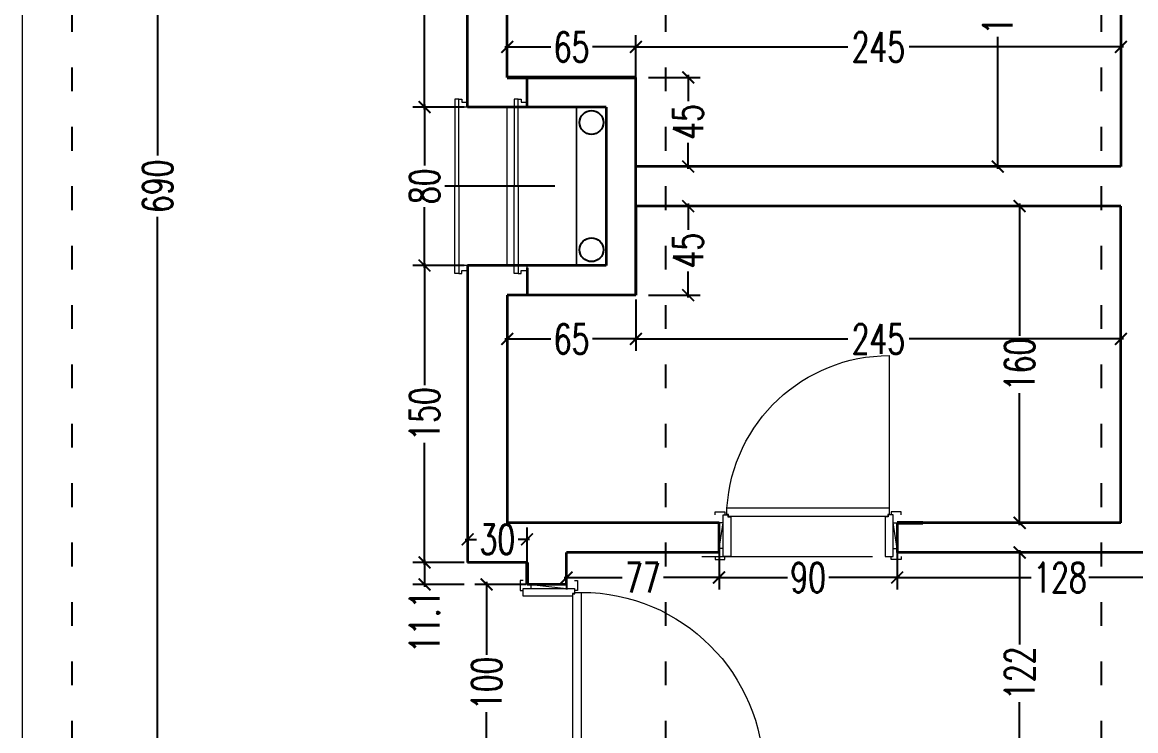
# Model space of a CAD drawing. Header units: centimetres. Extents: x -3207095 to 15275363, y -32656 to 4798027.
# Drawn here: x 700705 to 701268, y 4438175 to 4438532 of the extents above; entities that cross this region are included whole.
import ezdxf

# ---------------------------------------------------------------- set-up
doc = ezdxf.new("R2010")
doc.units = ezdxf.units.CM
doc.linetypes.add('ACAD_ISO03W100', pattern=[30, 12, -18])
doc.linetypes.add('DUZ', pattern=[500, 500])
doc.layers.get('0').update_dxf_attribs({"color": 1, "linetype": 'DUZ'})
for name, color, linetype in [('DIM', 1, 'DUZ'), ('pen.kap.olc', 205, 'Continuous'), ('TESİSAT', 57, 'Continuous')]:
    doc.layers.add(name, color=color, linetype=linetype)
for name, color, linetype, lineweight in [('DUV', 220, 'Continuous', 50), ('DUVAR', 7, 'Continuous', 35), ('iç duvar', 7, 'Continuous', 50), ('KAPEN', 151, 'Continuous', 9)]:
    doc.layers.add(name, color=color, linetype=linetype, lineweight=lineweight)
doc.styles.add('DIM', font='ROMANSTW.SHX', dxfattribs={"width": 0.7})
doc.dimstyles.new('1_100', dxfattribs={"dimtxt": 15, "dimasz": 6, "dimexe": 6, "dimexo": 0, "dimgap": 2, "dimtad": 0, "dimdec": 1, "dimzin": 11, "dimdsep": 46, "dimtxsty": 'DIM', "dimblk": 'ARCHTICK', "dimcen": 3, "dimdle": 1.25, "dimclrt": 2, "dimadec": 0, "dimazin": 0, "dimtfac": 1.25, "dimtdec": 1, "dimtix": 1, "dimtofl": 0, "dimtmove": 1, "dimatfit": 3, "dimldrblk": 'ARCHTICK', "dimfxl": 20, "dimfxlon": 1, "dimtolj": 1, "dimtzin": 0, "dimarcsym": 0})

# ---------------------------------------------------------------- blocks, each defined once
blk = doc.blocks.new('new block')
at = {"layer": 'KAPEN'}
for p, q in [((105202.0528, 48261.8596), (105202.0198, 48261.8596)), ((105202.0528, 48261.8526), (105202.0528, 48261.8596)), ((105202.0628, 48261.8526), (105202.0528, 48261.8526)), ((105202.0628, 48261.0466), (105202.0628, 48261.8526)), ((105201.2498, 48261.0396), (105202.0528, 48261.0396)), ((105202.0528, 48261.0466), (105202.0628, 48261.0466)), ((105202.0528, 48261.0396), (105202.0528, 48261.0466))]:
    blk.add_line(p, q, dxfattribs=at)
for points in [[(105202.0548, 48261.9196), (105202.0398, 48261.9196), (105202.0398, 48261.8696), (105202.0548, 48261.8696)], [(105202.2248, 48261.8796), (105202.2248, 48261.8996), (105202.0948, 48261.8796), (105202.0948, 48261.8996)], [(105202.2648, 48261.9196), (105202.2798, 48261.9196), (105202.2798, 48261.8696), (105202.2648, 48261.8696)], [(105202.0198, 48261.0396), (105202.0198, 48261.8596)], [(105202.0548, 48260.9796), (105202.0398, 48260.9796), (105202.0398, 48261.0296), (105202.0548, 48261.0296)], [(105202.2248, 48261.0196), (105202.2248, 48260.9996), (105202.0948, 48261.0196), (105202.0948, 48260.9996)], [(105202.2648, 48260.9796), (105202.2798, 48260.9796), (105202.2798, 48261.0296), (105202.2648, 48261.0296)]]:
    blk.add_lwpolyline(points, dxfattribs=at)
for points in [[(105202.0548, 48261.8796), (105202.0548, 48261.8546), (105202.0648, 48261.8546), (105202.0648, 48261.8396), (105202.2648, 48261.8396), (105202.2648, 48261.8796)], [(105202.0548, 48261.0196), (105202.0548, 48261.0446), (105202.0648, 48261.0446), (105202.0648, 48261.0596), (105202.2648, 48261.0596), (105202.2648, 48261.0196)]]:
    blk.add_lwpolyline(points, close=True, dxfattribs=at)
blk.add_arc((105202.0715, 48261.0396), 0.8216, 93.6023, 180, dxfattribs=at)
blk = doc.blocks.new('K210')
for p, q in [((0.04, 0.985), (0.04, 0.032)), ((0.96, 0.032), (0.96, 0.065)), ((0.04, 0.032), (0.047, 0.032)), ((0.047, 0.032), (0.047, 0.022)), ((0.047, 0.022), (0.953, 0.022)), ((0.953, 0.032), (0.96, 0.032)), ((0.953, 0.022), (0.953, 0.032))]:
    blk.add_line(p, q)
for points in [[(0.04, 0.065), (0.96, 0.065)], [(-0.02, 0.03), (-0.02, 0.045), (0.03, 0.045), (0.03, 0.03)], [(1.02, 0.03), (1.02, 0.045), (0.97, 0.045), (0.97, 0.03)], [(0.02, -0.19), (0, -0.19), (0.02, -0.01), (0, -0.01)], [(0.98, -0.19), (1, -0.19), (0.98, -0.01), (1, -0.01)], [(-0.02, -0.23), (-0.02, -0.245), (0.03, -0.245), (0.03, -0.23)], [(1.02, -0.23), (1.02, -0.245), (0.97, -0.245), (0.97, -0.23)]]:
    blk.add_lwpolyline(points)
for points in [[(0.02, 0.03), (0.045, 0.03), (0.045, 0.02), (0.06, 0.02), (0.06, -0.23), (0.02, -0.23)], [(0.98, 0.03), (0.955, 0.03), (0.955, 0.02), (0.94, 0.02), (0.94, -0.23), (0.98, -0.23)]]:
    blk.add_lwpolyline(points, close=True)
blk.add_arc((0.04, 0.065), 0.92, 0, 90)
blk = doc.blocks.new('_ArchTick')
at = {"color": 0, "linetype": 'ByBlock', "const_width": 0.15}
blk.add_lwpolyline([(-0.5, -0.5), (0.5, 0.5)], dxfattribs=at)
blk = doc.blocks.new('*D5346')
at = {"layer": 'Defpoints', "color": 0, "linetype": 'Continuous', "lineweight": 5, "transparency": 16777216}
for p in [(700939.69, 4438248.47), (700960.1, 4438248.47), (700960.11, 4438148.47)]:
    blk.add_point(p, dxfattribs=at)
at = {"layer": 'DIM', "color": 0, "linetype": 'Continuous', "lineweight": -2, "transparency": 16777216}
for p, q in [((700939.69, 4438249.72), (700939.69, 4438212.97)), ((700959.69, 4438248.47), (700933.69, 4438248.47)), ((700939.69, 4438147.22), (700939.69, 4438183.97)), ((700959.69, 4438148.47), (700933.69, 4438148.47))]:
    blk.add_line(p, q, dxfattribs=at)
at = {"layer": 'DIM', "color": 0, "linetype": 'Continuous', "lineweight": -2, "transparency": 16777216, "xscale": 6, "yscale": 6, "zscale": 6}
for p, rotation in [((700939.69, 4438248.47), 90), ((700939.69, 4438148.47), 270)]:
    blk.add_blockref('_ArchTick', p, dxfattribs=dict(at, rotation=rotation))
at = {"layer": 'DIM', "color": 2, "linetype": 'Continuous', "lineweight": 5, "transparency": 16777216, "insert": (700939.69, 4438198.47), "char_height": 15, "attachment_point": 5, "rotation": 90, "style": 'DIM'}
blk.add_mtext('\\A1;100', dxfattribs=at)
blk = doc.blocks.new('*D5347')
at = {"layer": 'Defpoints', "color": 0, "linetype": 'Continuous', "lineweight": 5, "transparency": 16777216}
for p in [(700908.33, 4438409.58), (700930.1, 4438409.58), (700930.1, 4438259.58)]:
    blk.add_point(p, dxfattribs=at)
at = {"layer": 'DIM', "color": 0, "linetype": 'Continuous', "lineweight": -2, "transparency": 16777216}
for p, q in [((700928.33, 4438409.58), (700902.33, 4438409.58)), ((700908.33, 4438410.83), (700908.33, 4438349.08)), ((700908.33, 4438258.33), (700908.33, 4438320.08)), ((700928.33, 4438259.58), (700902.33, 4438259.58))]:
    blk.add_line(p, q, dxfattribs=at)
at = {"layer": 'DIM', "color": 0, "linetype": 'Continuous', "lineweight": -2, "transparency": 16777216, "xscale": 6, "yscale": 6, "zscale": 6}
for p, rotation in [((700908.33, 4438409.58), 90), ((700908.33, 4438259.58), 270)]:
    blk.add_blockref('_ArchTick', p, dxfattribs=dict(at, rotation=rotation))
at = {"layer": 'DIM', "color": 2, "linetype": 'Continuous', "lineweight": 5, "transparency": 16777216, "insert": (700908.33, 4438334.58), "char_height": 15, "attachment_point": 5, "rotation": 90, "style": 'DIM'}
blk.add_mtext('\\A1;150', dxfattribs=at)
blk = doc.blocks.new('*D5348')
at = {"layer": 'Defpoints', "color": 0, "linetype": 'Continuous', "lineweight": 5, "transparency": 16777216}
for p in [(700908.33, 4438489.58), (700930.1, 4438489.58), (700930.1, 4438409.58)]:
    blk.add_point(p, dxfattribs=at)
at = {"layer": 'DIM', "color": 0, "linetype": 'Continuous', "lineweight": -2, "transparency": 16777216}
for p, q in [((700908.33, 4438490.83), (700908.33, 4438460.08)), ((700928.33, 4438489.58), (700902.33, 4438489.58)), ((700908.33, 4438408.33), (700908.33, 4438439.08)), ((700928.33, 4438409.58), (700902.33, 4438409.58))]:
    blk.add_line(p, q, dxfattribs=at)
at = {"layer": 'DIM', "color": 0, "linetype": 'Continuous', "lineweight": -2, "transparency": 16777216, "xscale": 6, "yscale": 6, "zscale": 6}
for p, rotation in [((700908.33, 4438489.58), 90), ((700908.33, 4438409.58), 270)]:
    blk.add_blockref('_ArchTick', p, dxfattribs=dict(at, rotation=rotation))
at = {"layer": 'DIM', "color": 2, "linetype": 'Continuous', "lineweight": 5, "transparency": 16777216, "insert": (700908.33, 4438449.58), "char_height": 15, "attachment_point": 5, "rotation": 90, "style": 'DIM'}
blk.add_mtext('\\A1;80', dxfattribs=at)
blk = doc.blocks.new('*D5349')
at = {"layer": 'Defpoints', "color": 0, "linetype": 'Continuous', "lineweight": 5, "transparency": 16777216}
for p in [(700908.33, 4438639.58), (700930.1, 4438639.58), (700930.1, 4438489.58)]:
    blk.add_point(p, dxfattribs=at)
at = {"layer": 'DIM', "color": 0, "linetype": 'Continuous', "lineweight": -2, "transparency": 16777216}
for p, q in [((700928.33, 4438639.58), (700902.33, 4438639.58)), ((700908.33, 4438640.83), (700908.33, 4438579.08)), ((700908.33, 4438488.33), (700908.33, 4438550.08)), ((700928.33, 4438489.58), (700902.33, 4438489.58))]:
    blk.add_line(p, q, dxfattribs=at)
at = {"layer": 'DIM', "color": 0, "linetype": 'Continuous', "lineweight": -2, "transparency": 16777216, "xscale": 6, "yscale": 6, "zscale": 6}
for p, rotation in [((700908.33, 4438639.58), 90), ((700908.33, 4438489.58), 270)]:
    blk.add_blockref('_ArchTick', p, dxfattribs=dict(at, rotation=rotation))
at = {"layer": 'DIM', "color": 2, "linetype": 'Continuous', "lineweight": 5, "transparency": 16777216, "insert": (700908.33, 4438564.58), "char_height": 15, "attachment_point": 5, "rotation": 90, "style": 'DIM'}
blk.add_mtext('\\A1;150', dxfattribs=at)
blk = doc.blocks.new('*D5353')
at = {"layer": 'Defpoints', "color": 0, "linetype": 'Continuous', "lineweight": 5, "transparency": 16777216}
for p in [(700936.54, 4438259.58), (700908.33, 4438248.47), (700936.54, 4438248.47)]:
    blk.add_point(p, dxfattribs=at)
at = {"layer": 'DIM', "color": 0, "linetype": 'Continuous', "lineweight": -2, "transparency": 16777216}
for p, q in [((700908.33, 4438260.83), (700908.33, 4438247.22)), ((700928.33, 4438259.58), (700902.33, 4438259.58)), ((700928.33, 4438248.47), (700902.33, 4438248.47))]:
    blk.add_line(p, q, dxfattribs=at)
at = {"layer": 'DIM', "color": 0, "linetype": 'Continuous', "lineweight": -2, "transparency": 16777216, "xscale": 6, "yscale": 6, "zscale": 6}
for p, rotation in [((700908.33, 4438259.58), 90), ((700908.33, 4438248.47), 270)]:
    blk.add_blockref('_ArchTick', p, dxfattribs=dict(at, rotation=rotation))
at = {"layer": 'DIM', "color": 2, "linetype": 'Continuous', "lineweight": 5, "transparency": 16777216, "insert": (700908.33, 4438229.63), "char_height": 15, "attachment_point": 5, "rotation": 90, "style": 'DIM'}
blk.add_mtext('\\A1;11.1', dxfattribs=at)
blk = doc.blocks.new('*D5355')
at = {"layer": 'Defpoints', "color": 0, "linetype": 'Continuous', "lineweight": 5, "transparency": 16777216}
for p in [(700930.1, 4438271.25), (700930.1, 4438259.58), (700960.1, 4438259.58)]:
    blk.add_point(p, dxfattribs=at)
at = {"layer": 'DIM', "color": 0, "linetype": 'Continuous', "lineweight": -2, "transparency": 16777216}
for p, q in [((700930.1, 4438259.58), (700930.1, 4438277.25)), ((700960.1, 4438259.58), (700960.1, 4438277.25)), ((700928.85, 4438271.25), (700934.6, 4438271.25)), ((700961.35, 4438271.25), (700955.6, 4438271.25))]:
    blk.add_line(p, q, dxfattribs=at)
at = {"layer": 'DIM', "color": 0, "linetype": 'Continuous', "lineweight": -2, "transparency": 16777216, "xscale": 6, "yscale": 6, "zscale": 6, "rotation": 180}
blk.add_blockref('_ArchTick', (700930.1, 4438271.25), dxfattribs=at)
at = {"layer": 'DIM', "color": 0, "linetype": 'Continuous', "lineweight": -2, "transparency": 16777216, "xscale": 6, "yscale": 6, "zscale": 6}
blk.add_blockref('_ArchTick', (700960.1, 4438271.25), dxfattribs=at)
at = {"layer": 'DIM', "color": 2, "linetype": 'Continuous', "lineweight": 5, "transparency": 16777216, "insert": (700945.1, 4438271.25), "char_height": 15, "attachment_point": 5, "style": 'DIM'}
blk.add_mtext('\\A1;30', dxfattribs=at)
blk = doc.blocks.new('*D5392')
at = {"layer": 'Defpoints', "color": 0, "linetype": 'Continuous', "lineweight": 5, "transparency": 16777216}
for p in [(701260.1, 4438519.96), (701015.1, 4438504.58), (701260.1, 4438504.58)]:
    blk.add_point(p, dxfattribs=at)
at = {"layer": 'DIM', "color": 0, "linetype": 'Continuous', "lineweight": -2, "transparency": 16777216}
for p, q in [((701015.1, 4438504.58), (701015.1, 4438525.96)), ((701260.1, 4438504.58), (701260.1, 4438525.96)), ((701013.85, 4438519.96), (701122.1, 4438519.96)), ((701261.35, 4438519.96), (701153.1, 4438519.96))]:
    blk.add_line(p, q, dxfattribs=at)
at = {"layer": 'DIM', "color": 0, "linetype": 'Continuous', "lineweight": -2, "transparency": 16777216, "xscale": 6, "yscale": 6, "zscale": 6, "rotation": 180}
blk.add_blockref('_ArchTick', (701015.1, 4438519.96), dxfattribs=at)
at = {"layer": 'DIM', "color": 0, "linetype": 'Continuous', "lineweight": -2, "transparency": 16777216, "xscale": 6, "yscale": 6, "zscale": 6}
blk.add_blockref('_ArchTick', (701260.1, 4438519.96), dxfattribs=at)
at = {"layer": 'DIM', "color": 2, "linetype": 'Continuous', "lineweight": 5, "transparency": 16777216, "insert": (701137.6, 4438519.96), "char_height": 15, "attachment_point": 5, "style": 'DIM'}
blk.add_mtext('\\A1;245', dxfattribs=at)
blk = doc.blocks.new('*D5393')
at = {"layer": 'Defpoints', "color": 0, "linetype": 'Continuous', "lineweight": 5, "transparency": 16777216}
for p in [(700950.1, 4438519.96), (700950.1, 4438504.58), (701015.1, 4438504.58)]:
    blk.add_point(p, dxfattribs=at)
at = {"layer": 'DIM', "color": 0, "linetype": 'Continuous', "lineweight": -2, "transparency": 16777216}
for p, q in [((700950.1, 4438504.58), (700950.1, 4438525.96)), ((701015.1, 4438504.58), (701015.1, 4438525.96)), ((700948.85, 4438519.96), (700972.1, 4438519.96)), ((701016.35, 4438519.96), (700993.1, 4438519.96))]:
    blk.add_line(p, q, dxfattribs=at)
at = {"layer": 'DIM', "color": 0, "linetype": 'Continuous', "lineweight": -2, "transparency": 16777216, "xscale": 6, "yscale": 6, "zscale": 6, "rotation": 180}
blk.add_blockref('_ArchTick', (700950.1, 4438519.96), dxfattribs=at)
at = {"layer": 'DIM', "color": 0, "linetype": 'Continuous', "lineweight": -2, "transparency": 16777216, "xscale": 6, "yscale": 6, "zscale": 6}
blk.add_blockref('_ArchTick', (701015.1, 4438519.96), dxfattribs=at)
at = {"layer": 'DIM', "color": 2, "linetype": 'Continuous', "lineweight": 5, "transparency": 16777216, "insert": (700982.6, 4438519.96), "char_height": 15, "attachment_point": 5, "style": 'DIM'}
blk.add_mtext('\\A1;65', dxfattribs=at)
blk = doc.blocks.new('*D5396')
at = {"layer": 'Defpoints', "color": 0, "linetype": 'Continuous', "lineweight": 5, "transparency": 16777216}
for p in [(701214.02, 4438619.58), (701197.87, 4438459.58), (701200.39, 4438459.58)]:
    blk.add_point(p, dxfattribs=at)
at = {"layer": 'DIM', "color": 0, "linetype": 'Continuous', "lineweight": -2, "transparency": 16777216}
for p, q in [((701197.87, 4438620.83), (701197.87, 4438554.08)), ((701214.02, 4438619.58), (701191.87, 4438619.58)), ((701197.87, 4438458.33), (701197.87, 4438525.08)), ((701200.39, 4438459.58), (701191.87, 4438459.58))]:
    blk.add_line(p, q, dxfattribs=at)
at = {"layer": 'DIM', "color": 0, "linetype": 'Continuous', "lineweight": -2, "transparency": 16777216, "xscale": 6, "yscale": 6, "zscale": 6}
for p, rotation in [((701197.87, 4438619.58), 90), ((701197.87, 4438459.58), 270)]:
    blk.add_blockref('_ArchTick', p, dxfattribs=dict(at, rotation=rotation))
at = {"layer": 'DIM', "color": 2, "linetype": 'Continuous', "lineweight": 5, "transparency": 16777216, "insert": (701197.87, 4438539.58), "char_height": 15, "attachment_point": 5, "rotation": 90, "style": 'DIM'}
blk.add_mtext('\\A1;160', dxfattribs=at)
blk = doc.blocks.new('*D5084')
at = {"layer": 'Defpoints', "color": 0, "linetype": 'Continuous', "lineweight": 5, "transparency": 16777216}
for p in [(701208.95, 4438264.58), (701225.1, 4438264.58), (701225.1, 4438142.58)]:
    blk.add_point(p, dxfattribs=at)
at = {"layer": 'DIM', "color": 0, "linetype": 'Continuous', "lineweight": -2, "transparency": 16777216}
for p, q in [((701208.95, 4438265.83), (701208.95, 4438218.08)), ((701225.1, 4438264.58), (701202.95, 4438264.58)), ((701208.95, 4438141.33), (701208.95, 4438189.08)), ((701225.1, 4438142.58), (701202.95, 4438142.58))]:
    blk.add_line(p, q, dxfattribs=at)
at = {"layer": 'DIM', "color": 0, "linetype": 'Continuous', "lineweight": -2, "transparency": 16777216, "xscale": 6, "yscale": 6, "zscale": 6}
for p, rotation in [((701208.95, 4438264.58), 90), ((701208.95, 4438142.58), 270)]:
    blk.add_blockref('_ArchTick', p, dxfattribs=dict(at, rotation=rotation))
at = {"layer": 'DIM', "color": 2, "linetype": 'Continuous', "lineweight": 5, "transparency": 16777216, "insert": (701208.95, 4438203.58), "char_height": 15, "attachment_point": 5, "rotation": 90, "style": 'DIM'}
blk.add_mtext('\\A1;122', dxfattribs=at)
blk = doc.blocks.new('*D5085')
at = {"layer": 'Defpoints', "color": 0, "linetype": 'Continuous', "lineweight": 5, "transparency": 16777216}
for p in [(701015.1, 4438394.58), (701260.1, 4438375.81), (701015.1, 4438372.47)]:
    blk.add_point(p, dxfattribs=at)
at = {"layer": 'DIM', "color": 0, "linetype": 'Continuous', "lineweight": -2, "transparency": 16777216}
for p, q in [((701015.1, 4438392.47), (701015.1, 4438366.47)), ((701260.1, 4438375.81), (701260.1, 4438366.47)), ((701013.85, 4438372.47), (701122.1, 4438372.47)), ((701261.35, 4438372.47), (701153.1, 4438372.47))]:
    blk.add_line(p, q, dxfattribs=at)
at = {"layer": 'DIM', "color": 0, "linetype": 'Continuous', "lineweight": -2, "transparency": 16777216, "xscale": 6, "yscale": 6, "zscale": 6, "rotation": 180}
blk.add_blockref('_ArchTick', (701015.1, 4438372.47), dxfattribs=at)
at = {"layer": 'DIM', "color": 0, "linetype": 'Continuous', "lineweight": -2, "transparency": 16777216, "xscale": 6, "yscale": 6, "zscale": 6}
blk.add_blockref('_ArchTick', (701260.1, 4438372.47), dxfattribs=at)
at = {"layer": 'DIM', "color": 2, "linetype": 'Continuous', "lineweight": 5, "transparency": 16777216, "insert": (701137.6, 4438372.47), "char_height": 15, "attachment_point": 5, "style": 'DIM'}
blk.add_mtext('\\A1;245', dxfattribs=at)
blk = doc.blocks.new('*D5086')
at = {"layer": 'Defpoints', "color": 0, "linetype": 'Continuous', "lineweight": 5, "transparency": 16777216}
for p in [(701015.1, 4438394.58), (700950.1, 4438387.63), (700950.1, 4438372.47)]:
    blk.add_point(p, dxfattribs=at)
at = {"layer": 'DIM', "color": 0, "linetype": 'Continuous', "lineweight": -2, "transparency": 16777216}
for p, q in [((701015.1, 4438392.47), (701015.1, 4438366.47)), ((700950.1, 4438387.63), (700950.1, 4438366.47)), ((700948.85, 4438372.47), (700972.1, 4438372.47)), ((701016.35, 4438372.47), (700993.1, 4438372.47))]:
    blk.add_line(p, q, dxfattribs=at)
at = {"layer": 'DIM', "color": 0, "linetype": 'Continuous', "lineweight": -2, "transparency": 16777216, "xscale": 6, "yscale": 6, "zscale": 6, "rotation": 180}
blk.add_blockref('_ArchTick', (700950.1, 4438372.47), dxfattribs=at)
at = {"layer": 'DIM', "color": 0, "linetype": 'Continuous', "lineweight": -2, "transparency": 16777216, "xscale": 6, "yscale": 6, "zscale": 6}
blk.add_blockref('_ArchTick', (701015.1, 4438372.47), dxfattribs=at)
at = {"layer": 'DIM', "color": 2, "linetype": 'Continuous', "lineweight": 5, "transparency": 16777216, "insert": (700982.6, 4438372.47), "char_height": 15, "attachment_point": 5, "style": 'DIM'}
blk.add_mtext('\\A1;65', dxfattribs=at)
blk = doc.blocks.new('*D5087')
at = {"layer": 'Defpoints', "color": 0, "linetype": 'Continuous', "lineweight": 5, "transparency": 16777216}
for p in [(701208.95, 4438439.58), (701225.1, 4438439.58), (701225.1, 4438279.58)]:
    blk.add_point(p, dxfattribs=at)
at = {"layer": 'DIM', "color": 0, "linetype": 'Continuous', "lineweight": -2, "transparency": 16777216}
for p, q in [((701208.95, 4438440.83), (701208.95, 4438374.08)), ((701225.1, 4438439.58), (701202.95, 4438439.58)), ((701208.95, 4438278.33), (701208.95, 4438345.08)), ((701225.1, 4438279.58), (701202.95, 4438279.58))]:
    blk.add_line(p, q, dxfattribs=at)
at = {"layer": 'DIM', "color": 0, "linetype": 'Continuous', "lineweight": -2, "transparency": 16777216, "xscale": 6, "yscale": 6, "zscale": 6}
for p, rotation in [((701208.95, 4438439.58), 90), ((701208.95, 4438279.58), 270)]:
    blk.add_blockref('_ArchTick', p, dxfattribs=dict(at, rotation=rotation))
at = {"layer": 'DIM', "color": 2, "linetype": 'Continuous', "lineweight": 5, "transparency": 16777216, "insert": (701208.95, 4438359.58), "char_height": 15, "attachment_point": 5, "rotation": 90, "style": 'DIM'}
blk.add_mtext('\\A1;160', dxfattribs=at)
blk = doc.blocks.new('*D5090')
at = {"layer": 'Defpoints', "color": 0, "linetype": 'Continuous', "lineweight": 5, "transparency": 16777216}
for p in [(701015.1, 4438439.58), (701015.1, 4438394.58), (701041.5, 4438394.58)]:
    blk.add_point(p, dxfattribs=at)
at = {"layer": 'DIM', "color": 0, "linetype": 'Continuous', "lineweight": -2, "transparency": 16777216}
for p, q in [((701041.5, 4438440.83), (701041.5, 4438427.58)), ((701021.5, 4438439.58), (701047.5, 4438439.58)), ((701041.5, 4438393.33), (701041.5, 4438406.58)), ((701021.5, 4438394.58), (701047.5, 4438394.58))]:
    blk.add_line(p, q, dxfattribs=at)
at = {"layer": 'DIM', "color": 0, "linetype": 'Continuous', "lineweight": -2, "transparency": 16777216, "xscale": 6, "yscale": 6, "zscale": 6}
for p, rotation in [((701041.5, 4438439.58), 90), ((701041.5, 4438394.58), 270)]:
    blk.add_blockref('_ArchTick', p, dxfattribs=dict(at, rotation=rotation))
at = {"layer": 'DIM', "color": 2, "linetype": 'Continuous', "lineweight": 5, "transparency": 16777216, "insert": (701041.5, 4438417.08), "char_height": 15, "attachment_point": 5, "rotation": 90, "style": 'DIM'}
blk.add_mtext('\\A1;45', dxfattribs=at)
blk = doc.blocks.new('*D5091')
at = {"layer": 'Defpoints', "color": 0, "linetype": 'Continuous', "lineweight": 5, "transparency": 16777216}
for p in [(701015.1, 4438504.58), (701041.5, 4438504.58), (701015.1, 4438459.58)]:
    blk.add_point(p, dxfattribs=at)
at = {"layer": 'DIM', "color": 0, "linetype": 'Continuous', "lineweight": -2, "transparency": 16777216}
for p, q in [((701021.5, 4438504.58), (701047.5, 4438504.58)), ((701041.5, 4438505.83), (701041.5, 4438492.58)), ((701041.5, 4438458.33), (701041.5, 4438471.58)), ((701021.5, 4438459.58), (701047.5, 4438459.58))]:
    blk.add_line(p, q, dxfattribs=at)
at = {"layer": 'DIM', "color": 0, "linetype": 'Continuous', "lineweight": -2, "transparency": 16777216, "xscale": 6, "yscale": 6, "zscale": 6}
for p, rotation in [((701041.5, 4438504.58), 90), ((701041.5, 4438459.58), 270)]:
    blk.add_blockref('_ArchTick', p, dxfattribs=dict(at, rotation=rotation))
at = {"layer": 'DIM', "color": 2, "linetype": 'Continuous', "lineweight": 5, "transparency": 16777216, "insert": (701041.5, 4438482.08), "char_height": 15, "attachment_point": 5, "rotation": 90, "style": 'DIM'}
blk.add_mtext('\\A1;45', dxfattribs=at)
blk = doc.blocks.new('*D5093')
at = {"layer": 'Defpoints', "color": 0, "linetype": 'Continuous', "lineweight": 5, "transparency": 16777216}
for p in [(700980.1, 4438260.57), (701057.1, 4438264.58), (701057.1, 4438251.97)]:
    blk.add_point(p, dxfattribs=at)
at = {"layer": 'DIM', "color": 0, "linetype": 'Continuous', "lineweight": -2, "transparency": 16777216}
for p, q in [((700980.1, 4438260.57), (700980.1, 4438245.97)), ((701057.1, 4438264.58), (701057.1, 4438245.97)), ((700978.85, 4438251.97), (701008.1, 4438251.97)), ((701058.35, 4438251.97), (701029.1, 4438251.97))]:
    blk.add_line(p, q, dxfattribs=at)
at = {"layer": 'DIM', "color": 0, "linetype": 'Continuous', "lineweight": -2, "transparency": 16777216, "xscale": 6, "yscale": 6, "zscale": 6, "rotation": 180}
blk.add_blockref('_ArchTick', (700980.1, 4438251.97), dxfattribs=at)
at = {"layer": 'DIM', "color": 0, "linetype": 'Continuous', "lineweight": -2, "transparency": 16777216, "xscale": 6, "yscale": 6, "zscale": 6}
blk.add_blockref('_ArchTick', (701057.1, 4438251.97), dxfattribs=at)
at = {"layer": 'DIM', "color": 2, "linetype": 'Continuous', "lineweight": 5, "transparency": 16777216, "insert": (701018.6, 4438251.97), "char_height": 15, "attachment_point": 5, "style": 'DIM'}
blk.add_mtext('\\A1;77', dxfattribs=at)
blk = doc.blocks.new('*D5094')
at = {"layer": 'Defpoints', "color": 0, "linetype": 'Continuous', "lineweight": 5, "transparency": 16777216}
for p in [(701057.1, 4438264.58), (701147.1, 4438264.58), (701147.1, 4438251.97)]:
    blk.add_point(p, dxfattribs=at)
at = {"layer": 'DIM', "color": 0, "linetype": 'Continuous', "lineweight": -2, "transparency": 16777216}
for p, q in [((701057.1, 4438264.58), (701057.1, 4438245.97)), ((701147.1, 4438264.58), (701147.1, 4438245.97)), ((701055.85, 4438251.97), (701091.6, 4438251.97)), ((701148.35, 4438251.97), (701112.6, 4438251.97))]:
    blk.add_line(p, q, dxfattribs=at)
at = {"layer": 'DIM', "color": 0, "linetype": 'Continuous', "lineweight": -2, "transparency": 16777216, "xscale": 6, "yscale": 6, "zscale": 6, "rotation": 180}
blk.add_blockref('_ArchTick', (701057.1, 4438251.97), dxfattribs=at)
at = {"layer": 'DIM', "color": 0, "linetype": 'Continuous', "lineweight": -2, "transparency": 16777216, "xscale": 6, "yscale": 6, "zscale": 6}
blk.add_blockref('_ArchTick', (701147.1, 4438251.97), dxfattribs=at)
at = {"layer": 'DIM', "color": 2, "linetype": 'Continuous', "lineweight": 5, "transparency": 16777216, "insert": (701102.1, 4438251.97), "char_height": 15, "attachment_point": 5, "style": 'DIM'}
blk.add_mtext('\\A1;90', dxfattribs=at)
blk = doc.blocks.new('*D5095')
at = {"layer": 'Defpoints', "color": 0, "linetype": 'Continuous', "lineweight": 5, "transparency": 16777216}
for p in [(701147.1, 4438264.58), (701275.1, 4438264.58), (701275.1, 4438251.97)]:
    blk.add_point(p, dxfattribs=at)
at = {"layer": 'DIM', "color": 0, "linetype": 'Continuous', "lineweight": -2, "transparency": 16777216}
for p, q in [((701147.1, 4438264.58), (701147.1, 4438245.97)), ((701275.1, 4438264.58), (701275.1, 4438245.97)), ((701145.85, 4438251.97), (701214.84, 4438251.97)), ((701276.35, 4438251.97), (701243.84, 4438251.97))]:
    blk.add_line(p, q, dxfattribs=at)
at = {"layer": 'DIM', "color": 0, "linetype": 'Continuous', "lineweight": -2, "transparency": 16777216, "xscale": 6, "yscale": 6, "zscale": 6, "rotation": 180}
blk.add_blockref('_ArchTick', (701147.1, 4438251.97), dxfattribs=at)
at = {"layer": 'DIM', "color": 0, "linetype": 'Continuous', "lineweight": -2, "transparency": 16777216, "xscale": 6, "yscale": 6, "zscale": 6}
blk.add_blockref('_ArchTick', (701275.1, 4438251.97), dxfattribs=at)
at = {"layer": 'DIM', "color": 2, "linetype": 'Continuous', "lineweight": 5, "transparency": 16777216, "insert": (701229.34, 4438251.97), "char_height": 15, "attachment_point": 5, "style": 'DIM'}
blk.add_mtext('\\A1;128', dxfattribs=at)
blk = doc.blocks.new('*D5161')
at = {"layer": 'Defpoints', "color": 0, "linetype": 'Continuous', "lineweight": 5, "transparency": 16777216}
for p in [(700755.1, 4438794.58), (700755.1, 4438104.58), (700773.49, 4438104.58)]:
    blk.add_point(p, dxfattribs=at)
at = {"layer": 'DIM', "color": 0, "linetype": 'Continuous', "lineweight": -2, "transparency": 16777216}
for p, q in [((700755.1, 4438794.58), (700779.49, 4438794.58)), ((700773.49, 4438795.83), (700773.49, 4438465.08)), ((700773.49, 4438103.33), (700773.49, 4438434.08)), ((700755.1, 4438104.58), (700779.49, 4438104.58))]:
    blk.add_line(p, q, dxfattribs=at)
at = {"layer": 'DIM', "color": 0, "linetype": 'Continuous', "lineweight": -2, "transparency": 16777216, "xscale": 6, "yscale": 6, "zscale": 6}
for p, rotation in [((700773.49, 4438794.58), 90), ((700773.49, 4438104.58), 270)]:
    blk.add_blockref('_ArchTick', p, dxfattribs=dict(at, rotation=rotation))
at = {"layer": 'DIM', "color": 2, "linetype": 'Continuous', "lineweight": 5, "transparency": 16777216, "insert": (700773.49, 4438449.58), "char_height": 15, "attachment_point": 5, "rotation": 90, "style": 'DIM'}
blk.add_mtext('\\A1;690', dxfattribs=at)

msp = doc.modelspace()

# ---------------------------------------------------------------- linework, layer by layer
at = {"color": 232, "linetype": 'ACAD_ISO03W100'}
for p, q in [((700730.1, 4439979.58), (700730.1, 4436849.58)), ((701030.1, 4439979.58), (701030.1, 4436849.58)), ((701250.1, 4439979.58), (701250.1, 4436849.58))]:
    msp.add_line(p, q, dxfattribs=at)
at = {"layer": 'DUV'}
for p, q in [((701015.1, 4438504.58), (700950.1, 4438504.58)), ((701160.1, 4438279.58), (701147.1, 4438279.58)), ((700960.1, 4438248.47), (700960.1, 4438259.58))]:
    msp.add_line(p, q, dxfattribs=at)
at = {"layer": 'DUVAR'}
for p, q in [((700930.1, 4438489.58), (700930.1, 4438639.58)), ((700950.1, 4438504.58), (700950.1, 4438619.58)), ((701260.1, 4438619.58), (701260.1, 4438459.58)), ((701015.1, 4438504.58), (700950.1, 4438504.58)), ((701015.1, 4438504.58), (700960.1, 4438504.58)), ((700960.1, 4438489.58), (700960.1, 4438504.58)), ((701015.1, 4438394.58), (701015.1, 4438504.58)), ((701015.1, 4438459.58), (701015.1, 4438504.58)), ((701000.1, 4438489.58), (700930.1, 4438489.58)), ((701000.1, 4438489.58), (700960.1, 4438489.58)), ((701000.1, 4438489.58), (701000.1, 4438409.58)), ((701000.1, 4438489.58), (701000.1, 4438409.58)), ((701260.1, 4438459.58), (701015.1, 4438459.58)), ((701260.1, 4438439.58), (701015.1, 4438439.58)), ((701015.1, 4438439.58), (701015.1, 4438394.58)), ((701260.1, 4438279.58), (701260.1, 4438439.58)), ((700930.1, 4438409.58), (700930.1, 4438259.58)), ((701000.1, 4438409.58), (700930.1, 4438409.58)), ((701000.1, 4438409.58), (700960.1, 4438409.58)), ((700960.1, 4438408.33), (700960.1, 4438394.58)), ((700950.1, 4438394.58), (700950.1, 4438279.58)), ((701015.1, 4438394.58), (700950.1, 4438394.58)), ((701015.1, 4438394.58), (700960.1, 4438394.58)), ((701057.1, 4438279.58), (700950.1, 4438279.58)), ((701057.1, 4438264.58), (701057.1, 4438279.58)), ((701147.1, 4438279.58), (701147.1, 4438264.58)), ((701260.1, 4438279.58), (701147.1, 4438279.58)), ((701057.1, 4438264.58), (700980.1, 4438264.58)), ((700980.1, 4438248.47), (700980.1, 4438264.58)), ((701275.1, 4438264.58), (701147.1, 4438264.58)), ((700960.1, 4438259.58), (700930.1, 4438259.58)), ((700960.1, 4438259.58), (700960.1, 4438248.47)), ((700980.1, 4438248.47), (700960.1, 4438248.47))]:
    msp.add_line(p, q, dxfattribs=at)
at = {"layer": 'iç duvar', "color": 252, "linetype": 'Continuous', "lineweight": 5, "true_color": 0x939598}
msp.add_line((700705.1, 4438794.58), (700705.1, 4438104.58), dxfattribs=at)
at = {"layer": 'iç duvar', "color": 7, "lineweight": 18}
msp.add_line((700985.14, 4438489.58), (700985.14, 4438409.58), dxfattribs=at)
at = {"layer": 'KAPEN'}
for p, q in [((700950.1, 4438409.58), (700950.1, 4438489.58)), ((700985.14, 4438409.58), (700985.14, 4438489.58)), ((701048.36, 4438262.58), (701134.56, 4438262.58))]:
    msp.add_line(p, q, dxfattribs=at)
for points in [[(700925.6, 4438449.58), (700925.6, 4438493.58), (700923.6, 4438493.58), (700923.6, 4438449.58)], [(700955.6, 4438449.58), (700955.6, 4438493.58), (700953.6, 4438493.58), (700953.6, 4438449.58)], [(700925.6, 4438449.58), (700925.6, 4438405.58), (700923.6, 4438405.58), (700923.6, 4438449.58)], [(700955.6, 4438449.58), (700955.6, 4438405.58), (700953.6, 4438405.58), (700953.6, 4438449.58)]]:
    msp.add_lwpolyline(points, dxfattribs=at)
for points in [[(700925.6, 4438489.58), (700925.6, 4438493.58), (700927.1, 4438493.58), (700927.1, 4438492.08), (700930.1, 4438492.08), (700930.1, 4438489.58), (700925.6, 4438489.58)], [(700925.6, 4438489.58), (700925.6, 4438493.58), (700927.1, 4438493.58), (700927.1, 4438492.08), (700930.1, 4438492.08), (700930.1, 4438489.58), (700925.6, 4438489.58)], [(700955.6, 4438489.58), (700955.6, 4438493.58), (700957.1, 4438493.58), (700957.1, 4438492.08), (700960.1, 4438492.08), (700960.1, 4438489.58), (700955.6, 4438489.58)], [(700955.6, 4438489.58), (700955.6, 4438493.58), (700957.1, 4438493.58), (700957.1, 4438492.08), (700960.1, 4438492.08), (700960.1, 4438489.58), (700955.6, 4438489.58)], [(700925.6, 4438409.58), (700925.6, 4438405.58), (700927.1, 4438405.58), (700927.1, 4438407.08), (700930.1, 4438407.08), (700930.1, 4438409.58), (700925.6, 4438409.58)], [(700955.6, 4438409.58), (700955.6, 4438405.58), (700957.1, 4438405.58), (700957.1, 4438407.08), (700960.1, 4438407.08), (700960.1, 4438409.58), (700955.6, 4438409.58)]]:
    msp.add_lwpolyline(points, close=True, dxfattribs=at)
at = {"layer": 'pen.kap.olc'}
msp.add_lwpolyline([(700974.08, 4438449.58), (700918.5, 4438449.58)], dxfattribs=at)
at = {"layer": 'TESİSAT', "color": 8}
for centre in [(700992.67, 4438481.82), (700992.67, 4438481.82), (700992.67, 4438417.55), (700992.67, 4438417.55)]:
    msp.add_circle(centre, 6, dxfattribs=at)

# ---------------------------------------------------------------- block references
at = {"xscale": -99.999999999621, "yscale": 99.999999999621, "zscale": 99.999999999621, "rotation": 90}
msp.add_blockref('new block', (5527247.06, 14958489.06), dxfattribs=at)
at = {"layer": 'KAPEN', "xscale": -99.999999999621, "yscale": 99.999999999621, "zscale": 99.999999999621, "rotation": 270}
msp.add_blockref('K210', (700981.1, 4438148.47), dxfattribs=at)

# ---------------------------------------------------------------- dimensions: what is measured, and where the dimension line sits
at = {"layer": 'DIM', "linetype": 'Continuous', "lineweight": 5}
for base, p1, p2, angle, picture, middle in [((700773.49, 4438104.58), (700755.1, 4438794.58), (700755.1, 4438104.58), 90, '*D5161', (700773.49, 4438449.58)), ((700908.33, 4438639.58), (700930.1, 4438489.58), (700930.1, 4438639.58), 90, '*D5349', (700908.33, 4438564.58)), ((701197.87, 4438459.58), (701214.02, 4438619.58), (701200.39, 4438459.58), 90, '*D5396', (701197.87, 4438539.58)), ((700950.1, 4438519.96), (701015.1, 4438504.58), (700950.1, 4438504.58), 180, '*D5393', (700982.6, 4438519.96)), ((701260.1, 4438519.96), (701015.1, 4438504.58), (701260.1, 4438504.58), 180, '*D5392', (701137.6, 4438519.96)), ((701041.5, 4438504.58), (701015.1, 4438459.58), (701015.1, 4438504.58), 90, '*D5091', (701041.5, 4438482.08)), ((700908.33, 4438489.58), (700930.1, 4438409.58), (700930.1, 4438489.58), 90, '*D5348', (700908.33, 4438449.58)), ((701041.5, 4438394.58), (701015.1, 4438439.58), (701015.1, 4438394.58), 90, '*D5090', (701041.5, 4438417.08)), ((701208.95, 4438439.58), (701225.1, 4438279.58), (701225.1, 4438439.58), 90, '*D5087', (701208.95, 4438359.58)), ((700908.33, 4438409.58), (700930.1, 4438259.58), (700930.1, 4438409.58), 90, '*D5347', (700908.33, 4438334.58)), ((700950.1, 4438372.47), (701015.1, 4438394.58), (700950.1, 4438387.63), 180, '*D5086', (700982.6, 4438372.47)), ((701015.1, 4438372.47), (701260.1, 4438375.81), (701015.1, 4438394.58), 180, '*D5085', (701137.6, 4438372.47)), ((700930.1, 4438271.25), (700960.1, 4438259.58), (700930.1, 4438259.58), 180, '*D5355', (700945.1, 4438271.25)), ((701208.95, 4438264.58), (701225.1, 4438142.58), (701225.1, 4438264.58), 90, '*D5084', (701208.95, 4438203.58)), ((701057.1, 4438251.97), (700980.1, 4438260.57), (701057.1, 4438264.58), 180, '*D5093', (701018.6, 4438251.97)), ((701147.1, 4438251.97), (701057.1, 4438264.58), (701147.1, 4438264.58), 180, '*D5094', (701102.1, 4438251.97)), ((700939.69, 4438248.47), (700960.11, 4438148.47), (700960.1, 4438248.47), 90, '*D5346', (700939.69, 4438198.47))]:
    dim = msp.add_linear_dim(base=base, p1=p1, p2=p2, angle=angle, dimstyle='1_100', dxfattribs=at)
    dim.commit()
    dim.dimension.update_dxf_attribs({"geometry": picture, "text_midpoint": middle})
for base, p1, p2, angle, picture, middle in [((700908.33, 4438248.47), (700936.54, 4438259.58), (700936.54, 4438248.47), 90, '*D5353', (700908.33, 4438229.63)), ((701275.1, 4438251.97), (701147.1, 4438264.58), (701275.1, 4438264.58), 180, '*D5095', (701229.34, 4438251.97))]:
    dim = msp.add_linear_dim(base=base, p1=p1, p2=p2, angle=angle, dimstyle='1_100', dxfattribs=at)
    dim.commit()
    dim.dimension.update_dxf_attribs({"geometry": picture, "text_midpoint": middle, "dimtype": 160})

doc.saveas('drawing.dxf')
